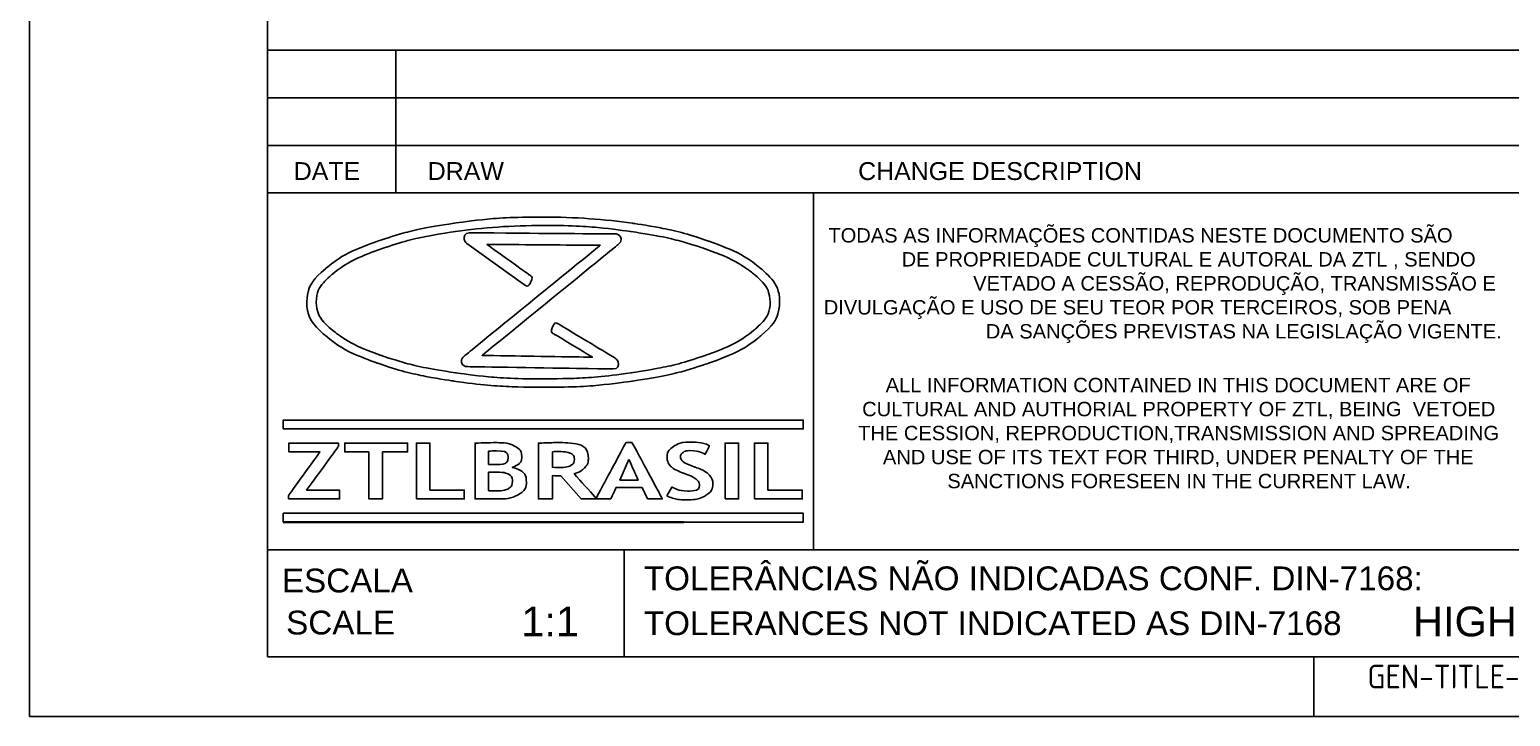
# Model space of a CAD drawing. Header units: millimetres. Extents: x 4337 to 4534, y 1258 to 1534.
# Drawn here: x 4336.6 to 4458.8, y 1258.1 to 1314.8 of the extents above; entities that cross this region are included whole.
import ezdxf
from ezdxf.enums import TextEntityAlignment as Align

# ---------------------------------------------------------------- set-up
doc = ezdxf.new("R2010")
doc.units = ezdxf.units.MM
doc.linetypes.add('ACAD_ISO02W100', pattern=[15, 12, -3])
doc.layers.add('AM_8', color=40, linetype='ACAD_ISO02W100', lineweight=35)
doc.layers.add('Camada 1', color=7, linetype='Continuous')
doc.styles.add('ACISOTS', font='isocp.shx', dxfattribs={"height": 1})
doc.styles.get("Standard").update_dxf_attribs({"font": 'arial.ttf'})

msp = doc.modelspace()

# ---------------------------------------------------------------- linework, layer by layer
at = {"color": 135, "lineweight": 25}
for p, q in [((4336.627, 1258.121), (4336.627, 1533.846)), ((4442.599, 1258.121), (4442.599, 1263.027)), ((4533.853, 1258.121), (4336.627, 1258.121))]:
    msp.add_line(p, q, dxfattribs=at)
for p, q in [((4356.251, 1528.94), (4356.251, 1263.027)), ((4356.251, 1313.07), (4528.947, 1313.07)), ((4356.251, 1313.07), (4356.251, 1263.027)), ((4356.251, 1313.07), (4481.11, 1313.07)), ((4366.852, 1301.295), (4366.852, 1313.07)), ((4481.11, 1309.145), (4356.251, 1309.145)), ((4356.251, 1305.22), (4481.11, 1305.22)), ((4356.251, 1301.295), (4460.261, 1301.295)), ((4401.322, 1301.295), (4401.322, 1271.858)), ((4460.261, 1271.858), (4356.251, 1271.858)), ((4385.688, 1271.858), (4385.688, 1263.027)), ((4356.251, 1263.027), (4528.947, 1263.027)), ((4356.251, 1263.027), (4528.947, 1263.027))]:
    msp.add_line(p, q)
at = {"layer": 'AM_8', "color": 0, "linetype": 'Continuous'}
msp.add_line((4357.551, 1274.154), (4390.623, 1274.154), dxfattribs=at)
at = {"layer": 'Camada 1'}
for points, knots in [([(4379.008, 1299.307), (4381.612, 1299.307), (4384.101, 1299.125), (4386.375, 1298.795), (4386.375, 1298.795), (4388.738, 1298.452), (4390.869, 1297.949), (4392.657, 1297.325), (4392.657, 1297.325), (4394.492, 1296.684), (4395.973, 1295.911), (4396.985, 1295.046), (4396.985, 1295.046), (4397.97, 1294.204), (4398.515, 1293.273), (4398.515, 1292.288), (4398.515, 1292.288), (4398.515, 1291.303), (4397.97, 1290.371), (4396.985, 1289.529), (4396.985, 1289.529), (4395.973, 1288.664), (4394.492, 1287.891), (4392.657, 1287.251), (4392.657, 1287.251), (4390.869, 1286.627), (4388.738, 1286.123), (4386.375, 1285.78), (4386.375, 1285.78), (4384.101, 1285.45), (4381.612, 1285.268), (4379.008, 1285.268), (4379.008, 1285.268), (4376.403, 1285.268), (4373.914, 1285.45), (4371.64, 1285.78), (4371.64, 1285.78), (4369.277, 1286.123), (4367.146, 1286.627), (4365.358, 1287.251), (4365.358, 1287.251), (4363.523, 1287.891), (4362.043, 1288.664), (4361.03, 1289.529), (4361.03, 1289.529), (4360.045, 1290.371), (4359.5, 1291.303), (4359.5, 1292.288), (4359.5, 1292.288), (4359.5, 1293.273), (4360.045, 1294.204), (4361.03, 1295.046), (4361.03, 1295.046), (4362.043, 1295.911), (4363.523, 1296.684), (4365.358, 1297.325), (4365.358, 1297.325), (4367.146, 1297.949), (4369.277, 1298.452), (4371.64, 1298.795), (4371.64, 1298.795), (4373.914, 1299.125), (4376.403, 1299.307), (4379.008, 1299.307)], [0, 0, 0, 0, 0.0588235, 0.0588235, 0.0588235, 0.0882353, 0.1176471, 0.1176471, 0.1176471, 0.1470588, 0.1764706, 0.1764706, 0.1764706, 0.2058824, 0.2352941, 0.2352941, 0.2352941, 0.2647059, 0.2941176, 0.2941176, 0.2941176, 0.3235294, 0.3529412, 0.3529412, 0.3529412, 0.3823529, 0.4117647, 0.4117647, 0.4117647, 0.4411765, 0.4705882, 0.4705882, 0.4705882, 0.5, 0.5294118, 0.5294118, 0.5294118, 0.5588235, 0.5882353, 0.5882353, 0.5882353, 0.6176471, 0.6470588, 0.6470588, 0.6470588, 0.6764706, 0.7058824, 0.7058824, 0.7058824, 0.7352941, 0.7647059, 0.7647059, 0.7647059, 0.7941176, 0.8235294, 0.8235294, 0.8235294, 0.8529412, 0.8823529, 0.8823529, 0.8823529, 0.9411765, 1, 1, 1, 1]), ([(4379.008, 1298.615), (4376.449, 1298.615), (4374.007, 1298.437), (4371.781, 1298.114), (4371.781, 1298.114), (4369.467, 1297.779), (4367.385, 1297.289), (4365.643, 1296.681), (4365.643, 1296.681), (4363.948, 1296.089), (4362.582, 1295.391), (4361.652, 1294.623), (4361.652, 1294.623), (4360.769, 1293.894), (4360.281, 1293.105), (4360.281, 1292.288), (4360.281, 1292.288), (4360.281, 1291.471), (4360.769, 1290.681), (4361.652, 1289.953), (4361.652, 1289.953), (4362.582, 1289.185), (4363.948, 1288.486), (4365.643, 1287.894), (4365.643, 1287.894), (4367.385, 1287.286), (4369.467, 1286.796), (4371.781, 1286.461), (4371.781, 1286.461), (4374.007, 1286.138), (4376.449, 1285.96), (4379.008, 1285.96), (4379.008, 1285.96), (4381.567, 1285.96), (4384.008, 1286.138), (4386.235, 1286.461), (4386.235, 1286.461), (4388.548, 1286.796), (4390.63, 1287.286), (4392.372, 1287.894), (4392.372, 1287.894), (4394.067, 1288.486), (4395.433, 1289.185), (4396.363, 1289.953), (4396.363, 1289.953), (4397.246, 1290.681), (4397.734, 1291.471), (4397.734, 1292.288), (4397.734, 1292.288), (4397.734, 1293.105), (4397.246, 1293.894), (4396.363, 1294.623), (4396.363, 1294.623), (4395.433, 1295.391), (4394.067, 1296.089), (4392.372, 1296.681), (4392.372, 1296.681), (4390.63, 1297.289), (4388.548, 1297.779), (4386.234, 1298.114), (4386.234, 1298.114), (4384.008, 1298.437), (4381.566, 1298.615), (4379.008, 1298.615)], [0, 0, 0, 0, 0.0588235, 0.0588235, 0.0588235, 0.0882353, 0.1176471, 0.1176471, 0.1176471, 0.1470588, 0.1764706, 0.1764706, 0.1764706, 0.2058824, 0.2352941, 0.2352941, 0.2352941, 0.2647059, 0.2941176, 0.2941176, 0.2941176, 0.3235294, 0.3529412, 0.3529412, 0.3529412, 0.3823529, 0.4117647, 0.4117647, 0.4117647, 0.4411765, 0.4705882, 0.4705882, 0.4705882, 0.5, 0.5294118, 0.5294118, 0.5294118, 0.5588235, 0.5882353, 0.5882353, 0.5882353, 0.6176471, 0.6470588, 0.6470588, 0.6470588, 0.6764706, 0.7058824, 0.7058824, 0.7058824, 0.7352941, 0.7647059, 0.7647059, 0.7647059, 0.7941176, 0.8235294, 0.8235294, 0.8235294, 0.8529412, 0.8823529, 0.8823529, 0.8823529, 0.9411765, 1, 1, 1, 1]), ([(4377.385, 1293.782), (4377.385, 1293.782), (4372.712, 1297.131), (4372.712, 1297.131), (4372.712, 1297.131), (4372.364, 1297.381), (4372.505, 1298.013), (4372.915, 1298.01), (4372.915, 1298.01), (4372.915, 1298.01), (4384.985, 1297.913), (4384.985, 1297.913), (4384.985, 1297.913), (4385.381, 1297.91), (4385.528, 1297.312), (4385.205, 1297.049), (4385.205, 1297.049), (4385.205, 1297.049), (4373.968, 1287.894), (4373.968, 1287.894), (4373.968, 1287.894), (4373.968, 1287.894), (4383.075, 1287.748), (4383.075, 1287.748), (4383.075, 1287.748), (4383.075, 1287.748), (4380.012, 1289.593), (4380.012, 1289.593), (4380.012, 1289.593), (4379.811, 1289.715), (4379.609, 1289.836), (4379.785, 1290.257), (4379.785, 1290.257), (4379.96, 1290.678), (4380.162, 1290.557), (4380.363, 1290.435), (4380.363, 1290.435), (4380.363, 1290.435), (4384.955, 1287.669), (4384.955, 1287.669), (4384.955, 1287.669), (4385.331, 1287.442), (4385.198, 1286.768), (4384.775, 1286.775), (4384.775, 1286.775), (4384.775, 1286.775), (4372.706, 1286.969), (4372.706, 1286.969), (4372.706, 1286.969), (4372.31, 1286.975), (4372.166, 1287.57), (4372.488, 1287.833), (4372.488, 1287.833), (4372.488, 1287.833), (4383.713, 1296.978), (4383.713, 1296.978), (4383.713, 1296.978), (4383.713, 1296.978), (4374.358, 1297.053), (4374.358, 1297.053), (4374.358, 1297.053), (4374.358, 1297.053), (4377.789, 1294.595), (4377.789, 1294.595), (4377.789, 1294.595), (4377.98, 1294.458), (4378.171, 1294.321), (4377.969, 1293.914), (4377.969, 1293.914), (4377.767, 1293.508), (4377.576, 1293.645), (4377.385, 1293.782)], [0, 0, 0, 0, 0.0526316, 0.0526316, 0.0526316, 0.0789474, 0.1052632, 0.1052632, 0.1052632, 0.1315789, 0.1578947, 0.1578947, 0.1578947, 0.1842105, 0.2105263, 0.2105263, 0.2105263, 0.2368421, 0.2631579, 0.2631579, 0.2631579, 0.2894737, 0.3157895, 0.3157895, 0.3157895, 0.3421053, 0.3684211, 0.3684211, 0.3684211, 0.3947368, 0.4210526, 0.4210526, 0.4210526, 0.4473684, 0.4736842, 0.4736842, 0.4736842, 0.5, 0.5263158, 0.5263158, 0.5263158, 0.5526316, 0.5789474, 0.5789474, 0.5789474, 0.6052632, 0.6315789, 0.6315789, 0.6315789, 0.6578947, 0.6842105, 0.6842105, 0.6842105, 0.7105263, 0.7368421, 0.7368421, 0.7368421, 0.7631579, 0.7894737, 0.7894737, 0.7894737, 0.8157895, 0.8421053, 0.8421053, 0.8421053, 0.8684211, 0.8947368, 0.8947368, 0.8947368, 0.9473684, 1, 1, 1, 1]), ([(4357.635, 1282.559), (4357.635, 1282.559), (4400.381, 1282.559), (4400.381, 1282.559), (4400.381, 1282.559), (4400.381, 1282.559), (4400.465, 1282.559), (4400.465, 1282.559), (4400.465, 1282.559), (4400.465, 1282.559), (4400.465, 1282.475), (4400.465, 1282.475), (4400.465, 1282.475), (4400.465, 1282.475), (4400.465, 1281.919), (4400.465, 1281.919), (4400.465, 1281.919), (4400.465, 1281.919), (4400.465, 1281.835), (4400.465, 1281.835), (4400.465, 1281.835), (4400.465, 1281.835), (4400.381, 1281.835), (4400.381, 1281.835), (4400.381, 1281.835), (4400.381, 1281.835), (4357.635, 1281.835), (4357.635, 1281.835), (4357.635, 1281.835), (4357.635, 1281.835), (4357.551, 1281.835), (4357.551, 1281.835), (4357.551, 1281.835), (4357.551, 1281.835), (4357.551, 1281.919), (4357.551, 1281.919), (4357.551, 1281.919), (4357.551, 1281.919), (4357.551, 1282.475), (4357.551, 1282.475), (4357.551, 1282.475), (4357.551, 1282.475), (4357.551, 1282.559), (4357.551, 1282.559), (4357.551, 1282.559), (4357.551, 1282.559), (4357.635, 1282.559), (4357.635, 1282.559)], [0, 0, 0, 0, 0.0769231, 0.0769231, 0.0769231, 0.1153846, 0.1538462, 0.1538462, 0.1538462, 0.1923077, 0.2307692, 0.2307692, 0.2307692, 0.2692308, 0.3076923, 0.3076923, 0.3076923, 0.3461538, 0.3846154, 0.3846154, 0.3846154, 0.4230769, 0.4615385, 0.4615385, 0.4615385, 0.5, 0.5384615, 0.5384615, 0.5384615, 0.5769231, 0.6153846, 0.6153846, 0.6153846, 0.6538462, 0.6923077, 0.6923077, 0.6923077, 0.7307692, 0.7692308, 0.7692308, 0.7692308, 0.8076923, 0.8461538, 0.8461538, 0.8461538, 0.9230769, 1, 1, 1, 1]), ([(4357.976, 1276.053), (4357.976, 1276.053), (4357.976, 1276.317), (4357.976, 1276.317), (4357.976, 1276.317), (4357.976, 1276.317), (4360.591, 1279.934), (4360.591, 1279.934), (4360.591, 1279.934), (4360.591, 1279.934), (4358.02, 1279.934), (4358.02, 1279.934), (4358.02, 1279.934), (4358.02, 1279.934), (4358.02, 1280.661), (4358.02, 1280.661), (4358.02, 1280.661), (4358.02, 1280.661), (4362.107, 1280.661), (4362.107, 1280.661), (4362.107, 1280.661), (4362.107, 1280.661), (4362.107, 1280.396), (4362.107, 1280.396), (4362.107, 1280.396), (4362.107, 1280.396), (4359.484, 1276.78), (4359.484, 1276.78), (4359.484, 1276.78), (4359.484, 1276.78), (4362.201, 1276.78), (4362.201, 1276.78), (4362.201, 1276.78), (4362.201, 1276.78), (4362.201, 1276.053), (4362.201, 1276.053), (4362.201, 1276.053), (4362.201, 1276.053), (4357.976, 1276.053), (4357.976, 1276.053)], [0, 0, 0, 0, 0.0909091, 0.0909091, 0.0909091, 0.1363636, 0.1818182, 0.1818182, 0.1818182, 0.2272727, 0.2727273, 0.2727273, 0.2727273, 0.3181818, 0.3636364, 0.3636364, 0.3636364, 0.4090909, 0.4545455, 0.4545455, 0.4545455, 0.5, 0.5454545, 0.5454545, 0.5454545, 0.5909091, 0.6363636, 0.6363636, 0.6363636, 0.6818182, 0.7272727, 0.7272727, 0.7272727, 0.7727273, 0.8181818, 0.8181818, 0.8181818, 0.9090909, 1, 1, 1, 1]), ([(4365.736, 1279.934), (4365.736, 1279.934), (4365.736, 1276.053), (4365.736, 1276.053), (4365.736, 1276.053), (4365.736, 1276.053), (4364.623, 1276.053), (4364.623, 1276.053), (4364.623, 1276.053), (4364.623, 1276.053), (4364.623, 1279.934), (4364.623, 1279.934), (4364.623, 1279.934), (4364.623, 1279.934), (4362.629, 1279.934), (4362.629, 1279.934), (4362.629, 1279.934), (4362.629, 1279.934), (4362.629, 1280.661), (4362.629, 1280.661), (4362.629, 1280.661), (4362.629, 1280.661), (4367.819, 1280.661), (4367.819, 1280.661), (4367.819, 1280.661), (4367.819, 1280.661), (4367.819, 1279.934), (4367.819, 1279.934), (4367.819, 1279.934), (4367.819, 1279.934), (4365.736, 1279.934), (4365.736, 1279.934)], [0, 0, 0, 0, 0.1111111, 0.1111111, 0.1111111, 0.1666667, 0.2222222, 0.2222222, 0.2222222, 0.2777778, 0.3333333, 0.3333333, 0.3333333, 0.3888889, 0.4444444, 0.4444444, 0.4444444, 0.5, 0.5555556, 0.5555556, 0.5555556, 0.6111111, 0.6666667, 0.6666667, 0.6666667, 0.7222222, 0.7777778, 0.7777778, 0.7777778, 0.8888889, 1, 1, 1, 1]), ([(4368.546, 1276.053), (4368.546, 1276.053), (4368.546, 1280.661), (4368.546, 1280.661), (4368.546, 1280.661), (4368.546, 1280.661), (4369.659, 1280.661), (4369.659, 1280.661), (4369.659, 1280.661), (4369.659, 1280.661), (4369.659, 1276.78), (4369.659, 1276.78), (4369.659, 1276.78), (4369.659, 1276.78), (4372.493, 1276.78), (4372.493, 1276.78), (4372.493, 1276.78), (4372.493, 1276.78), (4372.493, 1276.053), (4372.493, 1276.053), (4372.493, 1276.053), (4372.493, 1276.053), (4368.546, 1276.053), (4368.546, 1276.053)], [0, 0, 0, 0, 0.1428571, 0.1428571, 0.1428571, 0.2142857, 0.2857143, 0.2857143, 0.2857143, 0.3571429, 0.4285714, 0.4285714, 0.4285714, 0.5, 0.5714286, 0.5714286, 0.5714286, 0.6428571, 0.7142857, 0.7142857, 0.7142857, 0.8571429, 1, 1, 1, 1]), ([(4375.308, 1276.053), (4375.308, 1276.053), (4373.39, 1276.053), (4373.39, 1276.053), (4373.39, 1276.053), (4373.39, 1276.053), (4373.39, 1280.657), (4373.39, 1280.657), (4373.39, 1280.657), (4374.236, 1280.686), (4374.828, 1280.701), (4375.166, 1280.701), (4375.166, 1280.701), (4375.818, 1280.701), (4376.326, 1280.599), (4376.693, 1280.394), (4376.693, 1280.394), (4377.06, 1280.19), (4377.242, 1279.898), (4377.242, 1279.52), (4377.242, 1279.52), (4377.242, 1279.155), (4376.979, 1278.866), (4376.455, 1278.654), (4376.455, 1278.654), (4377.234, 1278.455), (4377.624, 1278.044), (4377.624, 1277.421), (4377.624, 1277.421), (4377.624, 1277.002), (4377.407, 1276.67), (4376.978, 1276.423), (4376.978, 1276.423), (4376.547, 1276.177), (4375.99, 1276.053), (4375.308, 1276.053)], [0, 0, 0, 0, 0.1, 0.1, 0.1, 0.15, 0.2, 0.2, 0.2, 0.25, 0.3, 0.3, 0.3, 0.35, 0.4, 0.4, 0.4, 0.45, 0.5, 0.5, 0.5, 0.55, 0.6, 0.6, 0.6, 0.65, 0.7, 0.7, 0.7, 0.75, 0.8, 0.8, 0.8, 0.9, 1, 1, 1, 1]), ([(4382.142, 1276.053), (4382.142, 1276.053), (4380.469, 1277.956), (4380.469, 1277.956), (4380.469, 1277.956), (4380.301, 1277.958), (4380.066, 1277.965), (4379.762, 1277.978), (4379.762, 1277.978), (4379.762, 1277.978), (4379.762, 1276.053), (4379.762, 1276.053), (4379.762, 1276.053), (4379.762, 1276.053), (4378.607, 1276.053), (4378.607, 1276.053), (4378.607, 1276.053), (4378.607, 1276.053), (4378.607, 1280.661), (4378.607, 1280.661), (4378.607, 1280.661), (4378.669, 1280.661), (4378.91, 1280.668), (4379.331, 1280.684), (4379.331, 1280.684), (4379.75, 1280.7), (4380.088, 1280.708), (4380.345, 1280.708), (4380.345, 1280.708), (4381.937, 1280.708), (4382.733, 1280.255), (4382.733, 1279.349), (4382.733, 1279.349), (4382.733, 1279.076), (4382.622, 1278.828), (4382.403, 1278.604), (4382.403, 1278.604), (4382.184, 1278.38), (4381.907, 1278.222), (4381.573, 1278.129), (4381.573, 1278.129), (4381.573, 1278.129), (4383.426, 1276.053), (4383.426, 1276.053), (4383.426, 1276.053), (4383.426, 1276.053), (4382.142, 1276.053), (4382.142, 1276.053)], [0, 0, 0, 0, 0.0769231, 0.0769231, 0.0769231, 0.1153846, 0.1538462, 0.1538462, 0.1538462, 0.1923077, 0.2307692, 0.2307692, 0.2307692, 0.2692308, 0.3076923, 0.3076923, 0.3076923, 0.3461538, 0.3846154, 0.3846154, 0.3846154, 0.4230769, 0.4615385, 0.4615385, 0.4615385, 0.5, 0.5384615, 0.5384615, 0.5384615, 0.5769231, 0.6153846, 0.6153846, 0.6153846, 0.6538462, 0.6923077, 0.6923077, 0.6923077, 0.7307692, 0.7692308, 0.7692308, 0.7692308, 0.8076923, 0.8461538, 0.8461538, 0.8461538, 0.9230769, 1, 1, 1, 1]), ([(4387.62, 1276.053), (4387.62, 1276.053), (4387.162, 1276.987), (4387.162, 1276.987), (4387.162, 1276.987), (4387.162, 1276.987), (4385.014, 1276.987), (4385.014, 1276.987), (4385.014, 1276.987), (4385.014, 1276.987), (4384.577, 1276.053), (4384.577, 1276.053), (4384.577, 1276.053), (4384.577, 1276.053), (4383.341, 1276.053), (4383.341, 1276.053), (4383.341, 1276.053), (4383.341, 1276.053), (4385.84, 1280.724), (4385.84, 1280.724), (4385.84, 1280.724), (4385.84, 1280.724), (4386.328, 1280.724), (4386.328, 1280.724), (4386.328, 1280.724), (4386.328, 1280.724), (4388.848, 1276.053), (4388.848, 1276.053), (4388.848, 1276.053), (4388.848, 1276.053), (4387.62, 1276.053), (4387.62, 1276.053)], [0, 0, 0, 0, 0.1111111, 0.1111111, 0.1111111, 0.1666667, 0.2222222, 0.2222222, 0.2222222, 0.2777778, 0.3333333, 0.3333333, 0.3333333, 0.3888889, 0.4444444, 0.4444444, 0.4444444, 0.5, 0.5555556, 0.5555556, 0.5555556, 0.6111111, 0.6666667, 0.6666667, 0.6666667, 0.7222222, 0.7777778, 0.7777778, 0.7777778, 0.8888889, 1, 1, 1, 1]), ([(4389.212, 1276.308), (4389.212, 1276.308), (4389.624, 1277.041), (4389.624, 1277.041), (4389.624, 1277.041), (4390.062, 1276.815), (4390.494, 1276.702), (4390.919, 1276.702), (4390.919, 1276.702), (4391.574, 1276.702), (4391.9, 1276.869), (4391.9, 1277.204), (4391.9, 1277.204), (4391.9, 1277.362), (4391.822, 1277.511), (4391.669, 1277.654), (4391.669, 1277.654), (4391.516, 1277.797), (4391.197, 1277.957), (4390.716, 1278.134), (4390.716, 1278.134), (4390.236, 1278.311), (4389.912, 1278.457), (4389.745, 1278.571), (4389.745, 1278.571), (4389.578, 1278.686), (4389.45, 1278.821), (4389.359, 1278.979), (4389.359, 1278.979), (4389.27, 1279.135), (4389.225, 1279.309), (4389.225, 1279.5), (4389.225, 1279.5), (4389.225, 1279.857), (4389.403, 1280.152), (4389.758, 1280.387), (4389.758, 1280.387), (4390.113, 1280.622), (4390.569, 1280.739), (4391.126, 1280.739), (4391.126, 1280.739), (4391.85, 1280.739), (4392.382, 1280.639), (4392.722, 1280.44), (4392.722, 1280.44), (4392.722, 1280.44), (4392.383, 1279.736), (4392.383, 1279.736), (4392.383, 1279.736), (4391.993, 1279.941), (4391.58, 1280.044), (4391.147, 1280.044), (4391.147, 1280.044), (4390.89, 1280.044), (4390.692, 1279.994), (4390.55, 1279.895), (4390.55, 1279.895), (4390.408, 1279.795), (4390.338, 1279.666), (4390.338, 1279.507), (4390.338, 1279.507), (4390.338, 1279.243), (4390.735, 1278.968), (4391.532, 1278.682), (4391.532, 1278.682), (4391.951, 1278.532), (4392.253, 1278.392), (4392.439, 1278.266), (4392.439, 1278.266), (4392.624, 1278.139), (4392.766, 1277.991), (4392.862, 1277.822), (4392.862, 1277.822), (4392.96, 1277.654), (4393.008, 1277.465), (4393.008, 1277.258), (4393.008, 1277.258), (4393.008, 1276.884), (4392.808, 1276.577), (4392.407, 1276.337), (4392.407, 1276.337), (4392.006, 1276.095), (4391.469, 1275.975), (4390.795, 1275.975), (4390.795, 1275.975), (4390.211, 1275.975), (4389.684, 1276.086), (4389.212, 1276.308)], [0, 0, 0, 0, 0.0434783, 0.0434783, 0.0434783, 0.0652174, 0.0869565, 0.0869565, 0.0869565, 0.1086957, 0.1304348, 0.1304348, 0.1304348, 0.1521739, 0.173913, 0.173913, 0.173913, 0.1956522, 0.2173913, 0.2173913, 0.2173913, 0.2391304, 0.2608696, 0.2608696, 0.2608696, 0.2826087, 0.3043478, 0.3043478, 0.3043478, 0.326087, 0.3478261, 0.3478261, 0.3478261, 0.3695652, 0.3913043, 0.3913043, 0.3913043, 0.4130435, 0.4347826, 0.4347826, 0.4347826, 0.4565217, 0.4782609, 0.4782609, 0.4782609, 0.5, 0.5217391, 0.5217391, 0.5217391, 0.5434783, 0.5652174, 0.5652174, 0.5652174, 0.5869565, 0.6086957, 0.6086957, 0.6086957, 0.6304348, 0.6521739, 0.6521739, 0.6521739, 0.673913, 0.6956522, 0.6956522, 0.6956522, 0.7173913, 0.7391304, 0.7391304, 0.7391304, 0.7608696, 0.7826087, 0.7826087, 0.7826087, 0.8043478, 0.826087, 0.826087, 0.826087, 0.8478261, 0.8695652, 0.8695652, 0.8695652, 0.8913043, 0.9130435, 0.9130435, 0.9130435, 0.9565217, 1, 1, 1, 1]), ([(4394.013, 1276.053), (4394.013, 1276.053), (4394.013, 1280.661), (4394.013, 1280.661), (4394.013, 1280.661), (4394.013, 1280.661), (4395.127, 1280.661), (4395.127, 1280.661), (4395.127, 1280.661), (4395.127, 1280.661), (4395.127, 1276.053), (4395.127, 1276.053), (4395.127, 1276.053), (4395.127, 1276.053), (4394.013, 1276.053), (4394.013, 1276.053)], [0, 0, 0, 0, 0.2, 0.2, 0.2, 0.3, 0.4, 0.4, 0.4, 0.5, 0.6, 0.6, 0.6, 0.8, 1, 1, 1, 1]), ([(4396.431, 1276.053), (4396.431, 1276.053), (4396.431, 1280.661), (4396.431, 1280.661), (4396.431, 1280.661), (4396.431, 1280.661), (4397.544, 1280.661), (4397.544, 1280.661), (4397.544, 1280.661), (4397.544, 1280.661), (4397.544, 1276.78), (4397.544, 1276.78), (4397.544, 1276.78), (4397.544, 1276.78), (4400.378, 1276.78), (4400.378, 1276.78), (4400.378, 1276.78), (4400.378, 1276.78), (4400.378, 1276.053), (4400.378, 1276.053), (4400.378, 1276.053), (4400.378, 1276.053), (4396.431, 1276.053), (4396.431, 1276.053)], [0, 0, 0, 0, 0.1428571, 0.1428571, 0.1428571, 0.2142857, 0.2857143, 0.2857143, 0.2857143, 0.3571429, 0.4285714, 0.4285714, 0.4285714, 0.5, 0.5714286, 0.5714286, 0.5714286, 0.6428571, 0.7142857, 0.7142857, 0.7142857, 0.8571429, 1, 1, 1, 1]), ([(4374.503, 1280.004), (4374.503, 1280.004), (4374.503, 1278.899), (4374.503, 1278.899), (4374.503, 1278.899), (4374.674, 1278.892), (4374.854, 1278.887), (4375.042, 1278.887), (4375.042, 1278.887), (4375.767, 1278.887), (4376.129, 1279.087), (4376.129, 1279.487), (4376.129, 1279.487), (4376.129, 1279.842), (4375.801, 1280.019), (4375.142, 1280.019), (4375.142, 1280.019), (4374.968, 1280.019), (4374.755, 1280.013), (4374.503, 1280.004)], [0, 0, 0, 0, 0.1666667, 0.1666667, 0.1666667, 0.25, 0.3333333, 0.3333333, 0.3333333, 0.4166667, 0.5, 0.5, 0.5, 0.5833333, 0.6666667, 0.6666667, 0.6666667, 0.8333333, 1, 1, 1, 1]), ([(4379.762, 1279.95), (4379.762, 1279.95), (4379.762, 1278.67), (4379.762, 1278.67), (4379.762, 1278.67), (4379.968, 1278.658), (4380.126, 1278.651), (4380.234, 1278.651), (4380.234, 1278.651), (4380.698, 1278.651), (4381.039, 1278.699), (4381.254, 1278.796), (4381.254, 1278.796), (4381.47, 1278.893), (4381.578, 1279.079), (4381.578, 1279.359), (4381.578, 1279.359), (4381.578, 1279.585), (4381.462, 1279.744), (4381.23, 1279.833), (4381.23, 1279.833), (4380.999, 1279.923), (4380.636, 1279.968), (4380.139, 1279.968), (4380.139, 1279.968), (4380.019, 1279.968), (4379.893, 1279.963), (4379.762, 1279.95)], [0, 0, 0, 0, 0.125, 0.125, 0.125, 0.1875, 0.25, 0.25, 0.25, 0.3125, 0.375, 0.375, 0.375, 0.4375, 0.5, 0.5, 0.5, 0.5625, 0.625, 0.625, 0.625, 0.6875, 0.75, 0.75, 0.75, 0.875, 1, 1, 1, 1]), ([(4374.503, 1278.262), (4374.503, 1278.262), (4374.503, 1276.739), (4374.503, 1276.739), (4374.503, 1276.739), (4374.728, 1276.724), (4374.911, 1276.717), (4375.051, 1276.717), (4375.051, 1276.717), (4375.548, 1276.717), (4375.908, 1276.779), (4376.132, 1276.902), (4376.132, 1276.902), (4376.356, 1277.026), (4376.468, 1277.232), (4376.468, 1277.519), (4376.468, 1277.519), (4376.468, 1277.781), (4376.364, 1277.972), (4376.155, 1278.091), (4376.155, 1278.091), (4375.947, 1278.211), (4375.583, 1278.27), (4375.064, 1278.27), (4375.064, 1278.27), (4374.956, 1278.27), (4374.769, 1278.268), (4374.503, 1278.262)], [0, 0, 0, 0, 0.125, 0.125, 0.125, 0.1875, 0.25, 0.25, 0.25, 0.3125, 0.375, 0.375, 0.375, 0.4375, 0.5, 0.5, 0.5, 0.5625, 0.625, 0.625, 0.625, 0.6875, 0.75, 0.75, 0.75, 0.875, 1, 1, 1, 1]), ([(4386.084, 1279.315), (4386.084, 1279.315), (4385.331, 1277.613), (4385.331, 1277.613), (4385.331, 1277.613), (4385.331, 1277.613), (4386.837, 1277.613), (4386.837, 1277.613), (4386.837, 1277.613), (4386.837, 1277.613), (4386.084, 1279.315), (4386.084, 1279.315)], [0, 0, 0, 0, 0.25, 0.25, 0.25, 0.375, 0.5, 0.5, 0.5, 0.75, 1, 1, 1, 1]), ([(4357.635, 1274.878), (4357.635, 1274.878), (4400.381, 1274.878), (4400.381, 1274.878), (4400.381, 1274.878), (4400.381, 1274.878), (4400.465, 1274.878), (4400.465, 1274.878), (4400.465, 1274.878), (4400.465, 1274.878), (4400.465, 1274.794), (4400.465, 1274.794), (4400.465, 1274.794), (4400.465, 1274.794), (4400.465, 1274.238), (4400.465, 1274.238), (4400.465, 1274.238), (4400.465, 1274.238), (4400.465, 1274.154), (4400.465, 1274.154), (4400.465, 1274.154), (4400.465, 1274.154), (4400.381, 1274.154), (4400.381, 1274.154), (4400.381, 1274.154), (4400.381, 1274.154), (4357.635, 1274.154), (4357.635, 1274.154), (4357.635, 1274.154), (4357.635, 1274.154), (4357.551, 1274.154), (4357.551, 1274.154), (4357.551, 1274.154), (4357.551, 1274.154), (4357.551, 1274.238), (4357.551, 1274.238), (4357.551, 1274.238), (4357.551, 1274.238), (4357.551, 1274.794), (4357.551, 1274.794), (4357.551, 1274.794), (4357.551, 1274.794), (4357.551, 1274.878), (4357.551, 1274.878), (4357.551, 1274.878), (4357.551, 1274.878), (4357.635, 1274.878), (4357.635, 1274.878)], [0, 0, 0, 0, 0.0769231, 0.0769231, 0.0769231, 0.1153846, 0.1538462, 0.1538462, 0.1538462, 0.1923077, 0.2307692, 0.2307692, 0.2307692, 0.2692308, 0.3076923, 0.3076923, 0.3076923, 0.3461538, 0.3846154, 0.3846154, 0.3846154, 0.4230769, 0.4615385, 0.4615385, 0.4615385, 0.5, 0.5384615, 0.5384615, 0.5384615, 0.5769231, 0.6153846, 0.6153846, 0.6153846, 0.6538462, 0.6923077, 0.6923077, 0.6923077, 0.7307692, 0.7692308, 0.7692308, 0.7692308, 0.8076923, 0.8461538, 0.8461538, 0.8461538, 0.9230769, 1, 1, 1, 1])]:
    msp.add_open_spline(points, degree=3, knots=knots, dxfattribs=at)

# ---------------------------------------------------------------- texts
for s, height, p in [('DATE', 1.4718, (4358.425, 1302.364)), ('DRAW', 1.4718, (4369.482, 1302.364)), ('CHANGE DESCRIPTION', 1.47184, (4404.996, 1302.364)), ('TOLERÂNCIAS NÃO INDICADAS CONF. DIN-7168:', 1.96246, (4387.313, 1268.526)), ('ESCALA', 1.9625, (4357.441, 1268.343)), ('SCALE', 1.9625, (4357.795, 1264.876)), ('TOLERANCES NOT INDICATED AS DIN-7168', 1.96246, (4387.313, 1264.822))]:
    msp.add_text(s, height=height).set_placement(p)
at = {"linetype": 'Continuous', "char_height": 1.18729, "attachment_point": 1}
for s, width, gutter_width, heights, insert in [('\\pi1.3835;TODAS AS INFORMAÇÕES CONTIDAS NESTE DOCUMENTO SÃO \\P\\pi7.4287;DE PROPRIEDADE CULTURAL E AUTORAL DA ZTL , SENDO \\P\\pi13.334;VETADO A CESSÃO, REPRODUÇÃO, TRANSMISSÃO E \\P\\pi0.99825;DIVULGAÇÃO E USO DE SEU TEOR POR TERCEIROS, SOB PENA \\P\\pi14.37;DA SANÇÕES PREVISTAS NA LEGISLAÇÃO VIGENTE.', 57.54943, 0, [13.028], (4401.157, 1298.395)), ('\\pi2.5421;ALL INFORMATION CONTAINED IN THIS DOCUMENT ARE OF \\P\\pi0.60571;CULTURAL AND AUTHORIAL PROPERTY OF ZTL, BEING  VETOED \\P\\pi0.27001;THE CESSION, REPRODUCTION,TRANSMISSION AND SPREADING \\P\\pi2.3178;AND USE OF ITS TEXT FOR THIRD, UNDER PENALTY OF THE \\P\\pi7.6351;SANCTIONS FORESEEN IN THE CURRENT LAW.', 53.29567, 12.5, [0], (4404.722, 1286.044))]:
    msp.add_mtext_dynamic_manual_height_columns(s, width=width, gutter_width=gutter_width, heights=heights, dxfattribs=dict(at, insert=insert))
for tag, p in [('1:1', (4379.581, 1265.949)), ('HIGH', (4455.069, 1265.949))]:
    msp.add_attdef(tag, text='', height=2.453).set_placement(p, align=Align.MIDDLE_CENTER)
at = {"color": 135, "style": 'ACISOTS'}
msp.add_attdef('GEN-TITLE-DWG{30.6}', (4447.018, 1260.423), '', height=1.962, dxfattribs=at)

doc.saveas('drawing.dxf')
